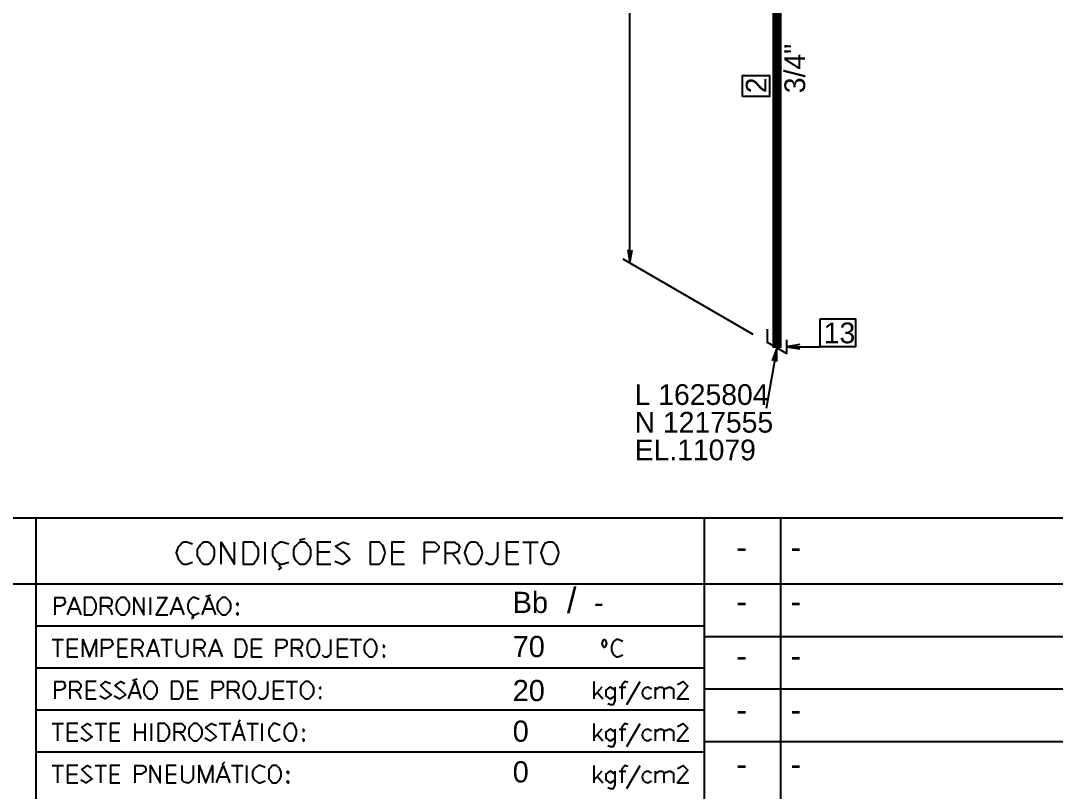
# Paper-space layout 'FOLHA 2' of a CAD drawing. Extents: x 518 to 1126, y -1 to 420.
# Drawn here: x 774.9 to 883.3, y 78 to 158.7 of the extents above; entities that cross this region are included whole.
import ezdxf

# ---------------------------------------------------------------- set-up
doc = ezdxf.new("R2010")
doc.units = 0
doc.header["$MEASUREMENT"] = 0
doc.layers.add('GT_1', color=7, linetype='Continuous')
doc.styles.add('HTX1', font='O8116901', dxfattribs={"width": 1.02})

psp = doc.layouts.new('FOLHA 2')

# ---------------------------------------------------------------- linework, layer by layer
at = {"layer": 'GT_1', "const_width": 1, "flags": 128}
psp.add_lwpolyline([(854.13, 183.79), (854.13, 124.43)], dxfattribs=at)
at = {"layer": 'GT_1', "flags": 128}
for points in [[(838.72, 133.31), (838.72, 163.2)], [(850.51, 150.77), (850.51, 152.97), (853.35, 152.97), (853.35, 150.77), (850.51, 150.77)], [(838.51, 134.73), (838.72, 133.31), (838.94, 134.73)], [(851.65, 125.85), (838.01, 133.73)], [(858.67, 127.48), (862.37, 127.48), (862.37, 124.57), (858.67, 124.57), (858.67, 127.48)], [(855.12, 125.28), (855.12, 123.86), (853.14, 125), (853.14, 126.42)], [(856.54, 124.79), (855.12, 124.57), (856.54, 124.36)], [(854.13, 124.43), (852.99, 118.11)], [(854.13, 123.01), (854.13, 124.43), (853.63, 123.08)], [(855.12, 124.57), (858.67, 124.57)], [(971.39, 106.59), (542.59, 106.59)], [(776.49, 106.59), (776.49, 8.69)], [(846.49, 106.59), (846.49, 8.69)], [(854.49, 106.59), (854.49, 48.69)], [(792.89, 103.89), (792.29, 104.09), (791.99, 104.09), (791.79, 103.99), (791.59, 103.79), (791.39, 103.59), (791.29, 103.29), (791.19, 102.99), (791.29, 102.69), (791.39, 102.39), (791.59, 102.09), (791.79, 101.89), (791.99, 101.79), (792.29, 101.79), (792.89, 101.99)], [(794.39, 101.79), (794.49, 101.79), (794.69, 101.89), (794.89, 102.09), (795.09, 102.39), (795.19, 102.69), (795.19, 102.99), (795.19, 103.29), (795.09, 103.59), (794.89, 103.79), (794.69, 103.99), (794.49, 104.09), (794.29, 104.09), (794.09, 104.09), (793.89, 103.99), (793.69, 103.79), (793.59, 103.59), (793.39, 103.29), (793.39, 102.99), (793.39, 102.69), (793.59, 102.39), (793.69, 102.09), (793.89, 101.89), (794.09, 101.79), (794.29, 101.79), (794.39, 101.79)], [(795.89, 101.79), (795.89, 104.09), (797.29, 101.79), (797.29, 104.09)], [(799.09, 101.79), (799.19, 101.79), (799.39, 101.89), (799.49, 102.09), (799.69, 102.39), (799.79, 102.69), (799.79, 102.99), (799.79, 103.29), (799.69, 103.59), (799.49, 103.79), (799.39, 103.99), (799.19, 104.09), (798.99, 104.09), (798.19, 104.09), (798.19, 101.79), (798.99, 101.79), (799.09, 101.79)], [(800.49, 101.79), (800.49, 104.09)], [(802.99, 103.89), (802.29, 104.09), (802.09, 104.09), (801.89, 103.99), (801.59, 103.79), (801.49, 103.59), (801.29, 103.29), (801.29, 102.99), (801.29, 102.69), (801.49, 102.39), (801.59, 102.09), (801.89, 101.89), (802.09, 101.79), (802.29, 101.79), (802.99, 101.99)], [(804.49, 101.79), (804.59, 101.79), (804.79, 101.89), (804.99, 102.09), (805.19, 102.39), (805.29, 102.69), (805.29, 102.99), (805.29, 103.29), (805.19, 103.59), (804.99, 103.79), (804.79, 103.99), (804.59, 104.09), (804.39, 104.09), (804.19, 104.09), (803.99, 103.99), (803.79, 103.79), (803.59, 103.59), (803.49, 103.29), (803.49, 102.99), (803.49, 102.69), (803.59, 102.39), (803.79, 102.09), (803.99, 101.89), (804.19, 101.79), (804.39, 101.79), (804.49, 101.79)], [(804.09, 104.29), (804.39, 104.39), (804.69, 104.49)], [(807.39, 104.09), (805.99, 104.09), (805.99, 101.79), (807.39, 101.79)], [(807.79, 102.09), (808.59, 101.79), (809.39, 102.29), (808.69, 103.09), (807.89, 103.69), (808.69, 104.09), (809.29, 103.89)], [(812.39, 101.79), (812.49, 101.79), (812.59, 101.89), (812.79, 102.09), (812.89, 102.39), (812.99, 102.69), (813.09, 102.99), (812.99, 103.29), (812.89, 103.59), (812.79, 103.79), (812.59, 103.99), (812.49, 104.09), (812.29, 104.09), (811.49, 104.09), (811.49, 101.79), (812.29, 101.79), (812.39, 101.79)], [(815.09, 104.09), (813.79, 104.09), (813.79, 101.79), (815.09, 101.79)], [(817.19, 101.79), (817.19, 104.09), (818.09, 104.09), (818.29, 104.09), (818.39, 103.99), (818.49, 103.89), (818.59, 103.79), (818.69, 103.69), (818.69, 103.59), (818.69, 103.49), (818.59, 103.29), (818.49, 103.19), (818.39, 103.09), (818.29, 103.09), (818.09, 103.09), (817.19, 103.09)], [(819.39, 101.79), (819.39, 104.09), (820.19, 104.09), (820.39, 104.09), (820.49, 103.99), (820.69, 103.89), (820.79, 103.79), (820.79, 103.69), (820.89, 103.59), (820.79, 103.39), (820.79, 103.29), (820.69, 103.09), (820.49, 102.99), (820.39, 102.99), (820.19, 102.89), (819.39, 102.89)], [(822.39, 101.79), (822.49, 101.79), (822.79, 101.89), (822.89, 102.09), (823.09, 102.39), (823.19, 102.69), (823.29, 102.99), (823.19, 103.29), (823.09, 103.59), (822.89, 103.79), (822.79, 103.99), (822.49, 104.09), (822.29, 104.09), (822.09, 104.09), (821.89, 103.99), (821.69, 103.79), (821.59, 103.59), (821.49, 103.29), (821.39, 102.99), (821.49, 102.69), (821.59, 102.39), (821.69, 102.09), (821.89, 101.89), (822.09, 101.79), (822.29, 101.79), (822.39, 101.79)], [(823.59, 101.99), (823.79, 101.89), (823.99, 101.79), (824.29, 101.79), (824.49, 101.89), (824.69, 102.09), (824.79, 102.29), (824.89, 102.49), (824.89, 104.09)], [(827.09, 104.09), (825.79, 104.09), (825.79, 101.79), (827.09, 101.79)], [(827.49, 104.09), (829.09, 104.09)], [(828.29, 101.79), (828.29, 104.09)], [(830.49, 101.79), (830.59, 101.79), (830.79, 101.89), (830.99, 102.09), (831.09, 102.39), (831.19, 102.69), (831.29, 102.99), (831.19, 103.29), (831.09, 103.59), (830.99, 103.79), (830.79, 103.99), (830.59, 104.09), (830.39, 104.09), (830.19, 104.09), (829.89, 103.99), (829.69, 103.79), (829.59, 103.59), (829.49, 103.29), (829.39, 102.99), (829.49, 102.69), (829.59, 102.39), (829.69, 102.09), (829.89, 101.89), (830.19, 101.79), (830.39, 101.79), (830.49, 101.79)], [(805.99, 103.09), (807.29, 103.09)], [(813.79, 103.09), (814.99, 103.09)], [(825.79, 103.09), (826.99, 103.09)], [(820.09, 102.89), (820.59, 102.39), (820.89, 101.79)], [(801.89, 101.19), (802.19, 101.39), (801.99, 101.59), (802.09, 101.79)], [(846.49, 99.69), (542.59, 99.69)], [(971.39, 99.69), (846.49, 99.69)], [(778.49, 96.49), (778.49, 98.29), (779.09, 98.29), (779.19, 98.29), (779.29, 98.29), (779.49, 98.19), (779.49, 97.99), (779.59, 97.89), (779.49, 97.69), (779.49, 97.59), (779.29, 97.49), (779.09, 97.39), (778.49, 97.39)], [(779.79, 96.49), (780.49, 98.29), (781.19, 96.49)], [(782.29, 96.49), (782.39, 96.49), (782.59, 96.69), (782.69, 96.89), (782.79, 97.19), (782.79, 97.59), (782.69, 97.89), (782.59, 98.09), (782.39, 98.29), (782.19, 98.29), (781.59, 98.29), (781.59, 96.49), (782.19, 96.49), (782.29, 96.49)], [(783.29, 96.49), (783.29, 98.29), (783.99, 98.29), (784.09, 98.29), (784.29, 98.19), (784.39, 98.09), (784.39, 97.99), (784.49, 97.79), (784.39, 97.69), (784.39, 97.59), (784.29, 97.39), (784.09, 97.39), (783.99, 97.39), (783.29, 97.39)], [(785.69, 96.49), (785.79, 96.49), (785.99, 96.69), (786.19, 96.89), (786.29, 97.19), (786.29, 97.59), (786.19, 97.89), (785.99, 98.09), (785.79, 98.29), (785.59, 98.29), (785.39, 98.29), (785.19, 98.09), (784.99, 97.89), (784.89, 97.59), (784.89, 97.19), (784.99, 96.89), (785.19, 96.69), (785.39, 96.49), (785.59, 96.49), (785.69, 96.49)], [(786.79, 96.49), (786.79, 98.29), (787.79, 96.49), (787.79, 98.29)], [(788.49, 96.49), (788.49, 98.29)], [(789.19, 98.29), (790.19, 98.29), (789.09, 96.49), (790.29, 96.49)], [(790.59, 96.49), (791.29, 98.29), (791.99, 96.49)], [(793.59, 98.09), (793.09, 98.29), (792.89, 98.29), (792.69, 98.09), (792.49, 97.89), (792.39, 97.59), (792.39, 97.19), (792.49, 96.89), (792.69, 96.69), (792.89, 96.49), (793.09, 96.49), (793.59, 96.69)], [(793.89, 96.49), (794.59, 98.29), (795.29, 96.49)], [(794.29, 98.39), (794.59, 98.49), (794.79, 98.59)], [(796.29, 96.49), (796.39, 96.49), (796.59, 96.69), (796.79, 96.89), (796.89, 97.19), (796.89, 97.59), (796.79, 97.89), (796.59, 98.09), (796.39, 98.29), (796.19, 98.29), (795.99, 98.29), (795.79, 98.09), (795.59, 97.89), (795.49, 97.59), (795.49, 97.19), (795.59, 96.89), (795.79, 96.69), (795.99, 96.49), (796.19, 96.49), (796.29, 96.49)], [(797.69, 97.49), (797.69, 97.59), (797.59, 97.69), (797.49, 97.59), (797.59, 97.49), (797.69, 97.49)], [(780.09, 97.09), (780.99, 97.09)], [(783.89, 97.39), (784.29, 96.99), (784.49, 96.49)], [(790.89, 97.09), (791.79, 97.09)], [(792.79, 96.09), (792.99, 96.19), (792.99, 96.29), (792.89, 96.29), (792.99, 96.49)], [(794.09, 97.09), (794.99, 97.09)], [(797.69, 96.49), (797.69, 96.59), (797.59, 96.69), (797.49, 96.59), (797.59, 96.49), (797.69, 96.49)], [(846.49, 95.29), (776.49, 95.29)], [(778.19, 93.89), (779.39, 93.89)], [(778.79, 92.09), (778.79, 93.89)], [(780.89, 93.89), (779.79, 93.89), (779.79, 92.09), (780.89, 92.09)], [(781.39, 92.09), (781.39, 93.89), (782.09, 92.09), (782.79, 93.89), (782.79, 92.09)], [(783.39, 92.09), (783.39, 93.89), (784.09, 93.89), (784.29, 93.89), (784.39, 93.79), (784.49, 93.59), (784.59, 93.49), (784.49, 93.29), (784.39, 93.19), (784.29, 93.09), (784.09, 92.99), (783.39, 92.99)], [(786.09, 93.89), (785.09, 93.89), (785.09, 92.09), (786.09, 92.09)], [(786.59, 92.09), (786.59, 93.89), (787.19, 93.89), (787.39, 93.89), (787.49, 93.79), (787.59, 93.69), (787.69, 93.59), (787.69, 93.39), (787.69, 93.29), (787.59, 93.19), (787.49, 92.99), (787.39, 92.99), (787.19, 92.99), (786.59, 92.99)], [(788.09, 92.09), (788.79, 93.89), (789.39, 92.09)], [(789.59, 93.89), (790.79, 93.89)], [(790.19, 92.09), (790.19, 93.89)], [(791.19, 93.89), (791.19, 92.59), (791.29, 92.39), (791.49, 92.19), (791.79, 92.09), (792.19, 92.19), (792.39, 92.39), (792.39, 92.59), (792.39, 93.89)], [(793.09, 92.09), (793.09, 93.89), (793.79, 93.89), (793.89, 93.89), (793.99, 93.79), (794.09, 93.69), (794.19, 93.59), (794.19, 93.39), (794.19, 93.29), (794.09, 93.19), (793.99, 92.99), (793.89, 92.99), (793.79, 92.99), (793.09, 92.99)], [(794.59, 92.09), (795.29, 93.89), (795.99, 92.09)], [(798.09, 92.09), (798.19, 92.09), (798.39, 92.29), (798.49, 92.49), (798.59, 92.79), (798.59, 93.19), (798.49, 93.49), (798.39, 93.69), (798.19, 93.89), (797.99, 93.89), (797.39, 93.89), (797.39, 92.09), (797.99, 92.09), (798.09, 92.09)], [(800.19, 93.89), (799.09, 93.89), (799.09, 92.09), (800.19, 92.09)], [(801.69, 92.09), (801.69, 93.89), (802.39, 93.89), (802.49, 93.89), (802.69, 93.79), (802.79, 93.59), (802.79, 93.49), (802.79, 93.29), (802.69, 93.19), (802.49, 93.09), (802.39, 92.99), (801.69, 92.99)], [(803.29, 92.09), (803.29, 93.89), (803.99, 93.89), (804.09, 93.89), (804.19, 93.79), (804.29, 93.69), (804.39, 93.59), (804.39, 93.39), (804.39, 93.29), (804.29, 93.19), (804.19, 92.99), (804.09, 92.99), (803.99, 92.99), (803.29, 92.99)], [(805.69, 92.09), (805.79, 92.09), (805.99, 92.29), (806.09, 92.49), (806.19, 92.79), (806.19, 93.19), (806.09, 93.49), (805.99, 93.69), (805.79, 93.89), (805.59, 93.89), (805.29, 93.89), (805.09, 93.69), (804.99, 93.49), (804.89, 93.19), (804.89, 92.79), (804.99, 92.49), (805.09, 92.29), (805.29, 92.09), (805.59, 92.09), (805.69, 92.09)], [(806.49, 92.29), (806.69, 92.09), (806.99, 92.09), (807.19, 92.19), (807.39, 92.39), (807.39, 92.59), (807.39, 93.89)], [(809.19, 93.89), (808.09, 93.89), (808.09, 92.09), (809.19, 92.09)], [(809.39, 93.89), (810.59, 93.89)], [(809.99, 92.09), (809.99, 93.89)], [(811.69, 92.09), (811.79, 92.09), (811.99, 92.29), (812.09, 92.49), (812.19, 92.79), (812.19, 93.19), (812.09, 93.49), (811.99, 93.69), (811.79, 93.89), (811.59, 93.89), (811.39, 93.89), (811.19, 93.69), (810.99, 93.49), (810.89, 93.19), (810.89, 92.79), (810.99, 92.49), (811.19, 92.29), (811.39, 92.09), (811.59, 92.09), (811.69, 92.09)], [(812.99, 93.09), (812.99, 93.19), (812.89, 93.29), (812.89, 93.19), (812.89, 93.09), (812.99, 93.09)], [(836.09, 93.09), (836.19, 93.19), (836.29, 93.49), (836.19, 93.79), (835.99, 93.89), (835.89, 93.79), (835.79, 93.49), (835.89, 93.19), (835.99, 93.09), (836.09, 93.09)], [(837.99, 93.69), (837.49, 93.89), (837.29, 93.89), (836.99, 93.69), (836.89, 93.49), (836.79, 93.19), (836.79, 92.79), (836.89, 92.49), (836.99, 92.29), (837.29, 92.09), (837.49, 92.09), (837.99, 92.29)], [(971.39, 94.19), (846.49, 94.19)], [(779.79, 92.99), (780.79, 92.99)], [(785.09, 92.99), (785.99, 92.99)], [(787.09, 92.99), (787.49, 92.59), (787.69, 92.09)], [(788.29, 92.69), (789.19, 92.69)], [(793.59, 92.99), (793.99, 92.59), (794.19, 92.09)], [(794.79, 92.69), (795.69, 92.69)], [(799.09, 92.99), (800.09, 92.99)], [(803.79, 92.99), (804.19, 92.59), (804.39, 92.09)], [(808.09, 92.99), (809.09, 92.99)], [(812.99, 92.09), (812.99, 92.19), (812.89, 92.29), (812.89, 92.19), (812.89, 92.09), (812.99, 92.09)], [(846.49, 90.89), (776.49, 90.89)], [(778.49, 87.69), (778.49, 89.49), (779.09, 89.49), (779.19, 89.49), (779.29, 89.49), (779.49, 89.39), (779.49, 89.19), (779.59, 89.09), (779.49, 88.89), (779.49, 88.79), (779.29, 88.69), (779.09, 88.59), (778.49, 88.59)], [(780.09, 87.69), (780.09, 89.49), (780.69, 89.49), (780.89, 89.49), (780.99, 89.39), (781.09, 89.29), (781.19, 89.19), (781.19, 88.99), (781.19, 88.89), (781.09, 88.79), (780.99, 88.59), (780.89, 88.59), (780.69, 88.59), (780.09, 88.59)], [(782.79, 89.49), (781.79, 89.49), (781.79, 87.69), (782.79, 87.69)], [(783.19, 87.99), (783.79, 87.69), (784.39, 88.09), (783.79, 88.59), (783.29, 89.09), (783.79, 89.49), (784.29, 89.29)], [(784.69, 87.99), (785.29, 87.69), (785.89, 88.09), (785.39, 88.59), (784.79, 89.09), (785.39, 89.49), (785.79, 89.29)], [(786.19, 87.69), (786.89, 89.49), (787.49, 87.69)], [(786.59, 89.59), (786.89, 89.69), (787.09, 89.79)], [(788.59, 87.69), (788.69, 87.69), (788.89, 87.89), (789.09, 88.09), (789.19, 88.39), (789.19, 88.79), (789.09, 89.09), (788.89, 89.29), (788.69, 89.49), (788.49, 89.49), (788.29, 89.49), (788.09, 89.29), (787.89, 89.09), (787.79, 88.79), (787.79, 88.39), (787.89, 88.09), (788.09, 87.89), (788.29, 87.69), (788.49, 87.69), (788.59, 87.69)], [(791.39, 87.69), (791.49, 87.69), (791.69, 87.89), (791.79, 88.09), (791.89, 88.39), (791.89, 88.79), (791.79, 89.09), (791.69, 89.29), (791.49, 89.49), (791.29, 89.49), (790.69, 89.49), (790.69, 87.69), (791.29, 87.69), (791.39, 87.69)], [(793.49, 89.49), (792.39, 89.49), (792.39, 87.69), (793.49, 87.69)], [(794.99, 87.69), (794.99, 89.49), (795.69, 89.49), (795.89, 89.49), (795.99, 89.39), (796.09, 89.19), (796.09, 89.09), (796.09, 88.89), (795.99, 88.79), (795.89, 88.69), (795.69, 88.59), (794.99, 88.59)], [(796.59, 87.69), (796.59, 89.49), (797.29, 89.49), (797.39, 89.49), (797.59, 89.39), (797.69, 89.29), (797.69, 89.19), (797.79, 88.99), (797.69, 88.89), (797.69, 88.79), (797.59, 88.59), (797.39, 88.59), (797.29, 88.59), (796.59, 88.59)], [(798.99, 87.69), (799.09, 87.69), (799.29, 87.89), (799.39, 88.09), (799.49, 88.39), (799.49, 88.79), (799.39, 89.09), (799.29, 89.29), (799.09, 89.49), (798.89, 89.49), (798.69, 89.49), (798.49, 89.29), (798.29, 89.09), (798.19, 88.79), (798.19, 88.39), (798.29, 88.09), (798.49, 87.89), (798.69, 87.69), (798.89, 87.69), (798.99, 87.69)], [(799.79, 87.89), (799.99, 87.69), (800.29, 87.69), (800.49, 87.79), (800.69, 87.99), (800.79, 88.19), (800.79, 89.49)], [(802.49, 89.49), (801.39, 89.49), (801.39, 87.69), (802.49, 87.69)], [(802.69, 89.49), (803.89, 89.49)], [(803.29, 87.69), (803.29, 89.49)], [(804.99, 87.69), (805.09, 87.69), (805.29, 87.89), (805.49, 88.09), (805.59, 88.39), (805.59, 88.79), (805.49, 89.09), (805.29, 89.29), (805.09, 89.49), (804.89, 89.49), (804.69, 89.49), (804.49, 89.29), (804.29, 89.09), (804.19, 88.79), (804.19, 88.39), (804.29, 88.09), (804.49, 87.89), (804.69, 87.69), (804.89, 87.69), (804.99, 87.69)], [(806.29, 88.69), (806.29, 88.79), (806.29, 88.89), (806.19, 88.79), (806.29, 88.69)], [(834.99, 87.69), (834.99, 89.49)], [(835.79, 88.89), (834.99, 87.99)], [(837.19, 88.59), (836.69, 88.89), (836.49, 88.79), (836.19, 88.59), (836.19, 88.29), (836.19, 87.99), (836.49, 87.79), (836.69, 87.69), (837.19, 87.99)], [(836.39, 87.19), (836.69, 87.09), (836.99, 87.09), (837.09, 87.29), (837.19, 87.49), (837.19, 88.89)], [(837.59, 88.89), (838.29, 88.89)], [(838.49, 89.39), (838.19, 89.49), (837.89, 89.09), (837.89, 87.69)], [(838.39, 87.09), (839.79, 89.49)], [(840.99, 88.69), (840.59, 88.89), (840.29, 88.79), (840.09, 88.59), (839.99, 88.29), (840.09, 87.99), (840.29, 87.79), (840.59, 87.69), (840.99, 87.89)], [(841.39, 87.69), (841.39, 88.89)], [(841.39, 88.59), (841.49, 88.69), (841.59, 88.79), (841.69, 88.79), (841.79, 88.89), (841.99, 88.89), (842.09, 88.89), (842.19, 88.79), (842.29, 88.79), (842.29, 88.69), (842.29, 88.59), (842.29, 87.69)], [(842.29, 88.59), (842.39, 88.69), (842.49, 88.79), (842.59, 88.79), (842.79, 88.89), (842.89, 88.89), (842.99, 88.89), (843.09, 88.79), (843.19, 88.79), (843.29, 88.69), (843.29, 88.59), (843.29, 87.69)], [(843.69, 89.19), (844.29, 89.49), (844.79, 88.99), (843.69, 87.69), (844.89, 87.69)], [(780.59, 88.59), (780.99, 88.19), (781.19, 87.69)], [(781.79, 88.59), (782.69, 88.59)], [(786.39, 88.29), (787.29, 88.29)], [(792.39, 88.59), (793.39, 88.59)], [(797.19, 88.59), (797.59, 88.19), (797.79, 87.69)], [(801.39, 88.59), (802.39, 88.59)], [(806.29, 87.69), (806.29, 87.79), (806.29, 87.89), (806.19, 87.79), (806.29, 87.69)], [(835.29, 88.39), (835.89, 87.69)], [(971.39, 88.69), (846.49, 88.69)], [(846.49, 86.49), (776.49, 86.49)], [(778.19, 85.09), (779.39, 85.09)], [(778.79, 83.29), (778.79, 85.09)], [(780.89, 85.09), (779.79, 85.09), (779.79, 83.29), (780.89, 83.29)], [(781.19, 83.59), (781.79, 83.29), (782.39, 83.69), (781.79, 84.19), (781.29, 84.69), (781.89, 85.09), (782.29, 84.89)], [(782.69, 85.09), (783.89, 85.09)], [(783.29, 83.29), (783.29, 85.09)], [(785.29, 85.09), (784.29, 85.09), (784.29, 83.29), (785.29, 83.29)], [(786.89, 83.29), (786.89, 85.09)], [(787.89, 85.09), (787.89, 83.29)], [(788.59, 83.29), (788.59, 85.09)], [(789.99, 83.29), (790.19, 83.49), (790.39, 83.69), (790.49, 83.99), (790.49, 84.39), (790.39, 84.69), (790.19, 84.89), (789.99, 85.09), (789.89, 85.09), (789.29, 85.09), (789.29, 83.29), (789.89, 83.29), (789.99, 83.29)], [(790.99, 83.29), (790.99, 85.09), (791.59, 85.09), (791.79, 85.09), (791.89, 84.99), (791.99, 84.89), (792.09, 84.79), (792.09, 84.59), (792.09, 84.49), (791.99, 84.39), (791.89, 84.19), (791.79, 84.19), (791.59, 84.19), (790.99, 84.19)], [(793.29, 83.29), (793.39, 83.29), (793.59, 83.49), (793.79, 83.69), (793.89, 83.99), (793.89, 84.39), (793.79, 84.69), (793.59, 84.89), (793.39, 85.09), (793.19, 85.09), (792.99, 85.09), (792.79, 84.89), (792.59, 84.69), (792.49, 84.39), (792.49, 83.99), (792.59, 83.69), (792.79, 83.49), (792.99, 83.29), (793.19, 83.29), (793.29, 83.29)], [(794.19, 83.59), (794.79, 83.29), (795.39, 83.69), (794.89, 84.19), (794.29, 84.69), (794.89, 85.09), (795.39, 84.89)], [(795.69, 85.09), (796.89, 85.09)], [(796.29, 83.29), (796.29, 85.09)], [(797.09, 83.29), (797.79, 85.09), (798.39, 83.29)], [(797.69, 85.19), (797.89, 85.49)], [(798.59, 85.09), (799.79, 85.09)], [(799.19, 83.29), (799.19, 85.09)], [(800.19, 83.29), (800.19, 85.09)], [(802.09, 84.89), (801.59, 85.09), (801.39, 85.09), (801.19, 84.89), (800.99, 84.69), (800.89, 84.39), (800.89, 83.99), (800.99, 83.69), (801.19, 83.49), (801.39, 83.29), (801.59, 83.29), (802.09, 83.49)], [(803.29, 83.29), (803.39, 83.29), (803.59, 83.49), (803.69, 83.69), (803.79, 83.99), (803.79, 84.39), (803.69, 84.69), (803.59, 84.89), (803.39, 85.09), (803.19, 85.09), (802.99, 85.09), (802.79, 84.89), (802.59, 84.69), (802.49, 84.39), (802.49, 83.99), (802.59, 83.69), (802.79, 83.49), (802.99, 83.29), (803.19, 83.29), (803.29, 83.29)], [(834.99, 83.29), (834.99, 85.09)], [(838.49, 84.99), (838.19, 85.09), (837.89, 84.69), (837.89, 83.29)], [(838.39, 82.69), (839.79, 85.09)], [(843.69, 84.79), (844.29, 85.09), (844.79, 84.59), (843.69, 83.29), (844.89, 83.29)], [(779.79, 84.19), (780.79, 84.19)], [(784.29, 84.19), (785.19, 84.19)], [(786.89, 84.19), (787.89, 84.19)], [(791.49, 84.19), (791.89, 83.79), (792.09, 83.29)], [(797.29, 83.89), (798.19, 83.89)], [(804.59, 84.29), (804.59, 84.39), (804.49, 84.49), (804.49, 84.39), (804.49, 84.29), (804.59, 84.29)], [(804.59, 83.29), (804.59, 83.39), (804.49, 83.49), (804.49, 83.39), (804.49, 83.29), (804.59, 83.29)], [(835.79, 84.49), (834.99, 83.59)], [(835.29, 83.99), (835.89, 83.29)], [(837.19, 84.19), (836.69, 84.49), (836.49, 84.39), (836.19, 84.19), (836.19, 83.89), (836.19, 83.59), (836.49, 83.39), (836.69, 83.29), (837.19, 83.59)], [(836.39, 82.79), (836.69, 82.69), (836.99, 82.69), (837.09, 82.89), (837.19, 83.09), (837.19, 84.49)], [(837.59, 84.49), (838.29, 84.49)], [(840.99, 84.29), (840.59, 84.49), (840.29, 84.39), (840.09, 84.19), (839.99, 83.89), (840.09, 83.59), (840.29, 83.39), (840.59, 83.29), (840.99, 83.49)], [(841.39, 83.29), (841.39, 84.49)], [(841.39, 84.19), (841.49, 84.29), (841.59, 84.39), (841.69, 84.39), (841.79, 84.49), (841.99, 84.49), (842.09, 84.49), (842.19, 84.39), (842.29, 84.39), (842.29, 84.29), (842.29, 84.19), (842.29, 83.29)], [(842.29, 84.19), (842.39, 84.29), (842.49, 84.39), (842.59, 84.39), (842.79, 84.49), (842.89, 84.49), (842.99, 84.49), (843.09, 84.39), (843.19, 84.39), (843.29, 84.29), (843.29, 84.19), (843.29, 83.29)], [(971.39, 83.19), (846.49, 83.19)], [(846.49, 82.09), (776.49, 82.09)], [(778.19, 80.69), (779.39, 80.69)], [(778.79, 78.89), (778.79, 80.69)], [(780.89, 80.69), (779.79, 80.69), (779.79, 78.89), (780.89, 78.89)], [(781.19, 79.19), (781.79, 78.89), (782.39, 79.29), (781.79, 79.79), (781.29, 80.29), (781.89, 80.69), (782.29, 80.49)], [(782.69, 80.69), (783.89, 80.69)], [(783.29, 78.89), (783.29, 80.69)], [(785.29, 80.69), (784.29, 80.69), (784.29, 78.89), (785.29, 78.89)], [(786.89, 78.89), (786.89, 80.69), (787.59, 80.69), (787.69, 80.69), (787.89, 80.59), (787.99, 80.39), (787.99, 80.29), (787.99, 80.09), (787.89, 79.99), (787.69, 79.89), (787.59, 79.79), (786.89, 79.79)], [(788.49, 78.89), (788.49, 80.69), (789.49, 78.89), (789.49, 80.69)], [(791.19, 80.69), (790.19, 80.69), (790.19, 78.89), (791.19, 78.89)], [(791.79, 80.69), (791.79, 79.39), (791.79, 79.19), (791.99, 78.99), (792.39, 78.89), (792.69, 78.99), (792.89, 79.19), (792.99, 79.39), (792.99, 80.69)], [(793.59, 78.89), (793.59, 80.69), (794.29, 78.89), (794.99, 80.69), (794.99, 78.89)], [(795.39, 78.89), (796.09, 80.69), (796.79, 78.89)], [(795.99, 80.79), (796.29, 81.09)], [(796.99, 80.69), (798.19, 80.69)], [(797.59, 78.89), (797.59, 80.69)], [(798.59, 78.89), (798.59, 80.69)], [(800.49, 80.49), (799.99, 80.69), (799.79, 80.69), (799.49, 80.49), (799.29, 80.29), (799.19, 79.99), (799.19, 79.59), (799.29, 79.29), (799.49, 79.09), (799.79, 78.89), (799.99, 78.89), (800.49, 79.09)], [(801.59, 78.89), (801.69, 78.89), (801.89, 79.09), (802.09, 79.29), (802.19, 79.59), (802.19, 79.99), (802.09, 80.29), (801.89, 80.49), (801.69, 80.69), (801.49, 80.69), (801.29, 80.69), (801.09, 80.49), (800.89, 80.29), (800.89, 79.99), (800.89, 79.59), (800.89, 79.29), (801.09, 79.09), (801.29, 78.89), (801.49, 78.89), (801.59, 78.89)], [(834.99, 78.89), (834.99, 80.69)], [(838.49, 80.59), (838.19, 80.69), (837.89, 80.29), (837.89, 78.89)], [(838.39, 78.29), (839.79, 80.69)], [(843.69, 80.39), (844.29, 80.69), (844.79, 80.19), (843.69, 78.89), (844.89, 78.89)], [(779.79, 79.79), (780.79, 79.79)], [(784.29, 79.79), (785.19, 79.79)], [(790.19, 79.79), (791.19, 79.79)], [(795.69, 79.49), (796.59, 79.49)], [(802.99, 79.89), (802.99, 79.99), (802.89, 80.09), (802.79, 79.99), (802.89, 79.89), (802.99, 79.89)], [(835.79, 80.09), (834.99, 79.19)], [(835.29, 79.59), (835.89, 78.89)], [(837.19, 79.79), (836.69, 80.09), (836.49, 79.99), (836.19, 79.79), (836.19, 79.49), (836.19, 79.19), (836.49, 78.99), (836.69, 78.89), (837.19, 79.19)], [(836.39, 78.39), (836.69, 78.29), (836.99, 78.29), (837.09, 78.49), (837.19, 78.69), (837.19, 80.09)], [(837.59, 80.09), (838.29, 80.09)], [(840.99, 79.89), (840.59, 80.09), (840.29, 79.99), (840.09, 79.79), (839.99, 79.49), (840.09, 79.19), (840.29, 78.99), (840.59, 78.89), (840.99, 79.09)], [(841.39, 78.89), (841.39, 80.09)], [(841.39, 79.79), (841.49, 79.89), (841.59, 79.99), (841.69, 79.99), (841.79, 80.09), (841.99, 80.09), (842.09, 80.09), (842.19, 79.99), (842.29, 79.99), (842.29, 79.89), (842.29, 79.79), (842.29, 78.89)], [(842.29, 79.79), (842.39, 79.89), (842.49, 79.99), (842.59, 79.99), (842.79, 80.09), (842.89, 80.09), (842.99, 80.09), (843.09, 79.99), (843.19, 79.99), (843.29, 79.89), (843.29, 79.79), (843.29, 78.89)], [(802.99, 78.89), (802.99, 78.99), (802.89, 79.09), (802.79, 78.99), (802.89, 78.89), (802.99, 78.89)]]:
    psp.add_lwpolyline(points, dxfattribs=at)

# ---------------------------------------------------------------- texts
at = {"layer": 'GT_1', "style": 'HTX1', "width": 1.02}
for s, height, p in [('3/4"', 2.174, (857.08, 151.13)), ('2', 2.17, (853.03, 151.13))]:
    psp.add_text(s, height=height, rotation=90, dxfattribs=at).set_placement(p)
for s, height, p in [('13', 2.174, (859.03, 124.93)), ('L 1625804', 2.174, (839.22, 118.47)), ('N 1217555', 2.174, (839.22, 115.57)), ('EL.11079', 2.174, (839.22, 112.67)), ('-', 2.44, (849.87, 102.35)), ('-', 2.44, (855.55, 102.35)), ('Bb', 2.219, (826.44, 96.67)), ('/', 2.66, (832.12, 96.67)), ('-', 2.22, (834.96, 96.67)), ('-', 2.44, (849.87, 96.67)), ('-', 2.44, (855.55, 96.67)), ('70', 2.219, (826.44, 92.05)), ('-', 2.44, (849.87, 90.99)), ('-', 2.44, (855.55, 90.99)), ('20', 2.219, (826.44, 87.44)), ('-', 2.44, (849.87, 85.31)), ('-', 2.44, (855.55, 85.31)), ('0', 2.22, (826.44, 83.18)), ('0', 2.22, (826.44, 78.92)), ('-', 2.44, (849.87, 79.63)), ('-', 2.44, (855.55, 79.63))]:
    psp.add_text(s, height=height, dxfattribs=at).set_placement(p)

doc.saveas('drawing.dxf')
